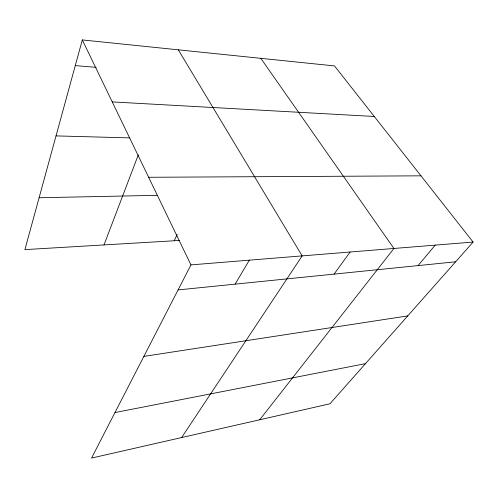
<?xml version="1.0" encoding="UTF-8"?>
<svg xmlns="http://www.w3.org/2000/svg" width="498" height="498" viewBox="0 0 498 498"><rect width="100%" height="100%" fill="white"/><g stroke="black" fill="none" stroke-linecap="round" stroke-linejoin="round"><path stroke-width="0.75" d="M82.307 39.927L190.952 264.892L91.545 458.073L329.962 403.778L473.1 242.059L334.507 65.923L82.307 39.927L24.9 249.616L179.604 240.441M104.001 244.929L138.288 154.89M174.207 240.764L177.195 234.458M235.124 284.14L249.349 260.168M181.633 437.555L302.155 255.891L178.303 49.825M334.083 274.112L350.138 252.007M259.707 419.777L393.93 248.465L260.803 58.328M418.09 265.596L435.221 245.122M114.963 412.562L365.488 363.64M143.866 356.394L407.744 315.894M178.072 289.923L455.633 261.792M190.952 264.892L473.1 242.059M39.099 197.75L157.424 195.328M148.641 177.282L420.991 175.831M56.031 135.898L129.853 137.89M112.243 101.909L374.284 116.482M75.279 65.612L96.201 67.336"/></g></svg>
